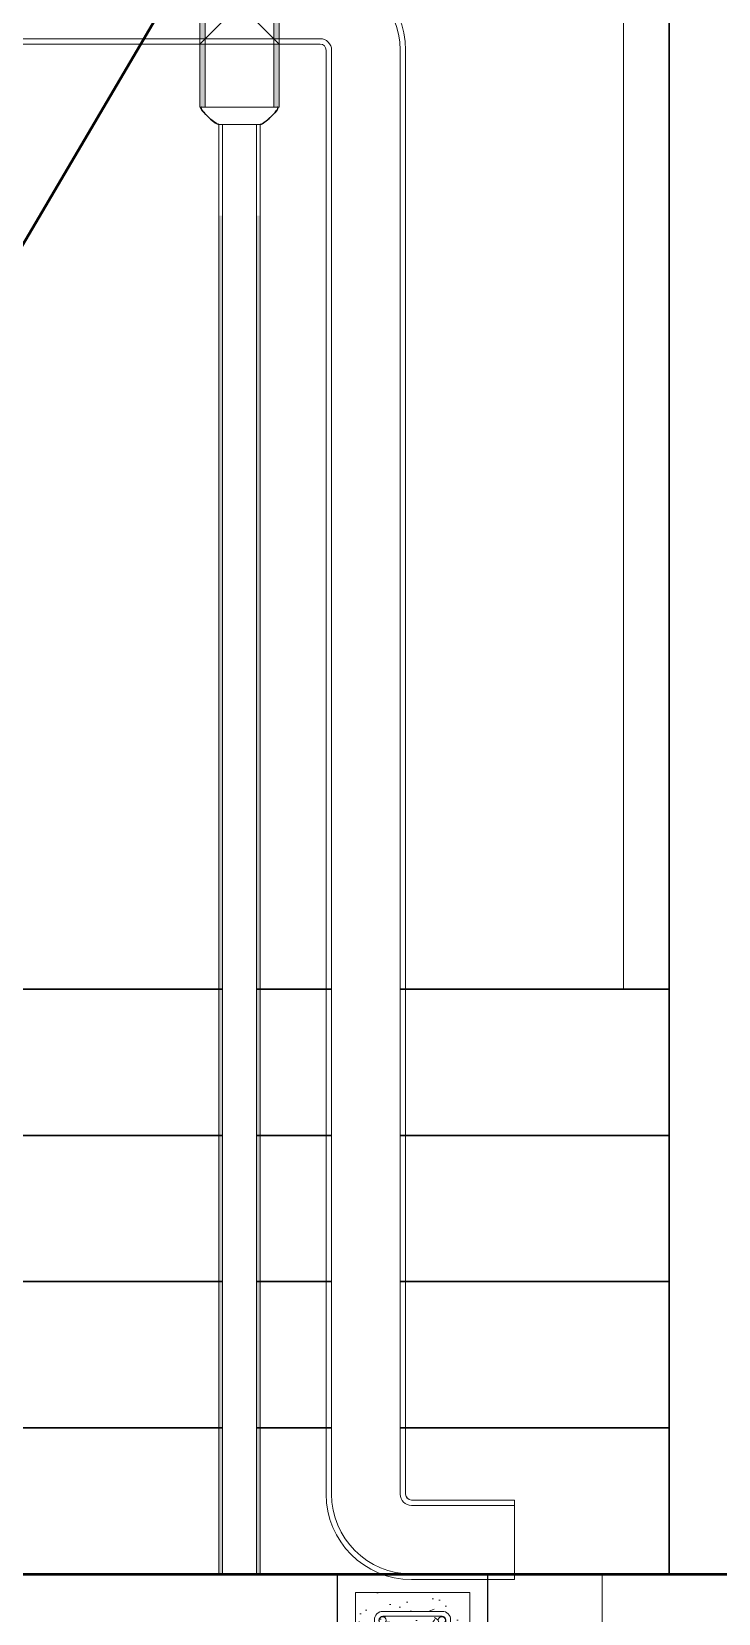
# Model space of a CAD drawing. Header units: millimetres. Extents: x 1147.5 to 1224.1, y 2097.1 to 2139.6.
# Drawn here: x 1152.661 to 1153.413, y 2120.395 to 2122.126 of the extents above; entities that cross this region are included whole.
import ezdxf

# ---------------------------------------------------------------- set-up
doc = ezdxf.new("R2010")
doc.units = ezdxf.units.MM
doc.linetypes.add('HIDDEN2', pattern=[0.1875, 0.125, -0.0625])
for name, color, linetype, lineweight in [('1 MUEBLES FIJOS', 1, 'Continuous', 30), ('1 PAREDES', 7, 'Continuous', 50), ('1 proyecciones', 8, 'HIDDEN2', 5), ('DETALLES ESTRUCTURALES', 7, 'Continuous', 13), ('PVC1.5_BackgroundLines', 1, 'Continuous', 13), ('PVC1.5_IntersectionBoundary', 1, 'Continuous', 13), ('PVC1.5_IntersectionFill', 1, 'Continuous', 13), ('PVC3_BackgroundLines', 1, 'Continuous', 13), ('PVC3_IntersectionBoundary', 1, 'Continuous', 13), ('PVC3_IntersectionFill', 1, 'Continuous', 13), ('pyv', 3, 'Continuous', 18)]:
    doc.layers.add(name, color=color, linetype=linetype, lineweight=lineweight)
doc.layers.add('Reductores_BackgroundLines', color=3, linetype='Continuous')
doc.layers.add('Reductores_IntersectionBoundary', color=3, linetype='Continuous')

# ---------------------------------------------------------------- blocks, each defined once
blk = doc.blocks.new('S12.5x15')
at = {"layer": 'DETALLES ESTRUCTURALES', "ltscale": 3.5}
h = blk.add_hatch(dxfattribs=at)
h.set_pattern_fill('AR-CONC', color=256, scale=0.000291667, style=0)
h.set_pattern_definition([(50, (-361.59961, -704.937617), (0.053137195, -0.0046489), [0.00555625, -0.06111875]), (355, (-361.59961, -704.937617), (-0.0102791576, 0.055724854), [0.004445, -0.048895]), (100.451, (-361.59518, -704.938004), (0.0428582296, 0.0510757006), [0.0047220833, -0.0519429166]), (46.1842, (-361.59961, -704.9228), (0.07906472, -0.0122623456), [0.008334375, -0.091678125]), (96.6356, (-361.59302, -704.92382), (0.069242902, 0.072165787), [0.007083125, -0.077914375]), (351.184, (-361.59961, -704.9228), (0.06924301, 0.072165659), [0.0066675, -0.0733425]), (21, (-361.5922, -704.926504), (0.0442210066, -0.029827443), [0.00555625, -0.06111875]), (326, (-361.5922, -704.926504), (0.0180255916, 0.05372149), [0.004445, -0.048895]), (71.4514, (-361.588515, -704.92899), (0.0622464764, 0.0238941668), [0.0047220833, -0.0519429166]), (37.5, (-361.599608, -704.937617), (0.0009008426, 0.02466188633), [0, -0.0483023333, 0, -0.0496358333, 0, -0.0490802083]), (7.5, (-361.599608, -704.937617), (0.0194890682, 0.0292193343), [0, -0.0282998333, 0, -0.0471910833, 0, -0.0187060417]), (327.5, (-361.616129, -704.937617), (0.0395472569, -0.00167088366), [0, -0.0185208333, 0, -0.057785, 0, -0.07667625]), (317.5, (-361.623537, -704.937617), (0.0432043446, 0.0074160599), [0, -0.0240770833, 0, -0.0383751667, 0, -0.05445125])])
h.paths.add_polyline_path([(-0.0125, 0.1625), (-0.1375, 0.1625), (-0.1375, 0.0125), (-0.0125, 0.0125)])
edge = h.paths.add_edge_path(flags=16)
edge.add_arc((-0.0426, 0.1324), 0.00926, 0, 90, ccw=False)
edge.add_line((-0.0333, 0.1324), (-0.0333, 0.0426))
edge.add_arc((-0.0426, 0.0426), 0.00926, 270, 360, ccw=False)
edge.add_line((-0.0426, 0.0333), (-0.1074, 0.0333))
edge.add_arc((-0.1074, 0.0426), 0.00926, 180, 270, ccw=False)
edge.add_line((-0.1167, 0.0426), (-0.1167, 0.1324))
edge.add_arc((-0.1074, 0.1324), 0.00926, 90, 180, ccw=False)
edge.add_line((-0.1074, 0.1417), (-0.0426, 0.1417))
edge = h.paths.add_edge_path(flags=0)
edge.add_arc((-0.043, 0.1319), 0.00397, 0, 360)
edge = h.paths.add_edge_path(flags=0)
edge.add_arc((-0.1078, 0.1319), 0.00397, 0, 360)
edge = h.paths.add_edge_path(flags=0)
edge.add_arc((-0.1074, 0.0426), 0.00397, 0, 360)
edge = h.paths.add_edge_path(flags=16)
edge.add_arc((-0.0426, 0.0426), 0.00397, 0, 360)
edge = h.paths.add_edge_path(flags=0)
edge.add_arc((-0.1074, 0.0426), 0.00397, 0, 360)
edge = h.paths.add_edge_path(flags=16)
edge.add_arc((-0.0426, 0.1319), 0.00398, -180.0226, 7.2672, ccw=False)
edge.add_arc((-0.0388, 0.129), 0.00828, 159.5769, 477.2374)
edge.add_line((-0.0426, 0.1364), (-0.1074, 0.1364))
edge.add_arc((-0.0561, 0.1286), 0.0518, 171.4235, 204.1786)
edge.add_arc((-0.1074, 0.1074), 0.00397, -180, 0, ccw=False)
edge.add_line((-0.1114, 0.1074), (-0.1114, 0.0517))
edge.add_line((-0.1114, 0.0517), (-0.0963, 0.0668))
edge.add_line((-0.0963, 0.0668), (-0.0925, 0.0631))
edge.add_line((-0.0925, 0.0631), (-0.1102, 0.0454))
edge.add_arc((-0.1074, 0.0426), 0.00397, 0, 135, ccw=False)
edge.add_arc((-0.1074, 0.0426), 0.00397, -45, 0, ccw=False)
edge.add_line((-0.1046, 0.0398), (-0.0869, 0.0575))
edge.add_line((-0.0869, 0.0575), (-0.0832, 0.0537))
edge.add_line((-0.0832, 0.0537), (-0.0983, 0.0386))
edge.add_line((-0.0983, 0.0386), (-0.0426, 0.0386))
edge.add_arc((-0.0426, 0.0426), 0.00397, 180, 270, ccw=False)
edge.add_arc((-0.0426, 0.0426), 0.00397, 0, 180, ccw=False)
edge.add_line((-0.0386, 0.0426), (-0.0386, 0.1324))
blk.add_lwpolyline([(-0.1575, -0.0075), (0.0075, -0.0075), (0.0075, 0.1825), (-0.1575, 0.1825)], close=True)
at = {"layer": 'DETALLES ESTRUCTURALES'}
blk.add_lwpolyline([(-0.1375, 0.0125), (-0.0125, 0.0125), (-0.0125, 0.1625), (-0.1375, 0.1625)], close=True, dxfattribs=at)
for points in [[(-0.0983, 0.0386), (-0.0426, 0.0386, 0.414214), (-0.0386, 0.0426), (-0.0386, 0.1324, 0.414214), (-0.0426, 0.1364), (-0.1074, 0.1364, 0.414214), (-0.1114, 0.1324), (-0.1114, 0.0426, 0.668179), (-0.1046, 0.0398), (-0.0869, 0.0575), (-0.0832, 0.0537), (-0.1009, 0.036, -0.668179), (-0.1167, 0.0426), (-0.1167, 0.1324, -0.414214), (-0.1074, 0.1417), (-0.0426, 0.1417, -0.414214), (-0.0333, 0.1324), (-0.0333, 0.0426, -0.414214), (-0.0426, 0.0333), (-0.1074, 0.0333)], [(-0.1114, 0.0426, -0.198912), (-0.1102, 0.0454), (-0.0925, 0.0631), (-0.0963, 0.0668), (-0.1114, 0.0517)]]:
    blk.add_lwpolyline(points, format="xyb", dxfattribs=at)
for centre in [(-0.1078, 0.1319), (-0.043, 0.1319), (-0.1078, 0.0421), (-0.043, 0.0421)]:
    blk.add_circle(centre, 0.00397, dxfattribs=at)

msp = doc.modelspace()

# ---------------------------------------------------------------- hatches: boundary and pattern name
at = {"layer": 'PVC1.5_IntersectionFill', "linetype": 'Continuous', "extrusion": (0, 0, -1)}
h = msp.add_hatch(color=8, dxfattribs=at)
h.paths.add_polyline_path([(-1152.8662, 2120.438), (-1152.8662, 2121.9242), (-1152.8702, 2121.9242), (-1152.8702, 2120.438)])
h.paths.add_polyline_path([(-1152.9115, 2121.9242), (-1152.9115, 2120.438), (-1152.9075, 2120.438), (-1152.9075, 2121.9242)])
at = {"layer": 'PVC3_IntersectionFill', "linetype": 'Continuous', "extrusion": (0, 0, -1)}
h = msp.add_hatch(color=8, dxfattribs=at)
h.paths.add_polyline_path([(-1152.9323, 2122.043), (-1152.9263, 2122.043), (-1152.9263, 2122.112), (-1152.9323, 2122.112)])
h.paths.add_polyline_path([(-1152.8454, 2122.1555), (-1152.8514, 2122.1555), (-1152.8514, 2122.118), (-1152.8454, 2122.118)])
h.paths.add_polyline_path([(-1152.8514, 2122.043), (-1152.8454, 2122.043), (-1152.8454, 2122.112), (-1152.8514, 2122.112)])
h.paths.add_polyline_path([(-1152.9323, 2122.118), (-1152.9263, 2122.118), (-1152.9263, 2122.1555), (-1152.9323, 2122.1555)])

# ---------------------------------------------------------------- linework, layer by layer
at = {"layer": '1 MUEBLES FIJOS'}
for p, q in [((1153.359, 2123.0027), (1153.359, 2120.438)), ((1152.2254, 2121.078), (1152.8702, 2121.078)), ((1152.9075, 2121.078), (1152.9897, 2121.078)), ((1153.0646, 2121.078), (1153.359, 2121.078)), ((1152.359, 2120.918), (1152.8702, 2120.918)), ((1152.9075, 2120.918), (1152.9897, 2120.918)), ((1153.0646, 2120.918), (1153.359, 2120.918)), ((1152.359, 2120.758), (1152.8702, 2120.758)), ((1152.9075, 2120.758), (1152.9897, 2120.758)), ((1153.0646, 2120.758), (1153.359, 2120.758)), ((1152.359, 2120.598), (1152.8702, 2120.598)), ((1152.9075, 2120.598), (1152.9897, 2120.598)), ((1153.0646, 2120.598), (1153.359, 2120.598))]:
    msp.add_line(p, q, dxfattribs=at)
at = {"layer": '1 PAREDES'}
msp.add_line((1149.689, 2120.438), (1153.8607, 2120.438), dxfattribs=at)
msp.add_lwpolyline([(1152.9193, 2122.3475), (1152.2254, 2121.168)], dxfattribs=at)
at = {"layer": '1 proyecciones'}
msp.add_line((1153.2856, 2120.438), (1153.2856, 2120.278), dxfattribs=at)
at = {"layer": 'PVC1.5_BackgroundLines', "linetype": 'Continuous', "extrusion": (0, 1, 0)}
for p, q in [((1152.8662, 2122.0242), (1152.8661, 2122.0242)), ((1152.8661, 2120.438), (1152.8661, 2122.0242)), ((1152.8702, 2122.0242), (1152.8662, 2122.0242)), ((1152.8662, 2122.0242), (1152.8662, 2120.438)), ((1152.9075, 2122.0242), (1152.8702, 2122.0242)), ((1152.8702, 2120.438), (1152.8702, 2122.0242)), ((1152.9075, 2122.0242), (1152.9075, 2120.438)), ((1152.9115, 2122.0242), (1152.9075, 2122.0242)), ((1152.9116, 2122.0242), (1152.9115, 2122.0242)), ((1152.9115, 2120.438), (1152.9115, 2122.0242)), ((1152.9116, 2120.438), (1152.9116, 2122.0242)), ((1152.8662, 2120.438), (1152.8661, 2120.438)), ((1152.8662, 2120.438), (1152.8702, 2120.438)), ((1152.9075, 2120.438), (1152.8702, 2120.438)), ((1152.9075, 2120.438), (1152.9115, 2120.438)), ((1152.9116, 2120.438), (1152.9115, 2120.438))]:
    msp.add_line(p, q, dxfattribs=at)
at = {"layer": 'PVC1.5_IntersectionBoundary', "linetype": 'Continuous', "extrusion": (0, 0, -1)}
for p, q in [((1152.8662, 2122.0242), (1152.8662, 2120.438)), ((1152.8702, 2122.0242), (1152.8662, 2122.0242)), ((1152.8702, 2120.438), (1152.8702, 2122.0242)), ((1152.9115, 2122.0242), (1152.9075, 2122.0242)), ((1152.9075, 2122.0242), (1152.9075, 2120.438)), ((1152.9115, 2120.438), (1152.9115, 2122.0242)), ((1152.8662, 2120.438), (1152.8702, 2120.438)), ((1152.9075, 2120.438), (1152.9115, 2120.438))]:
    msp.add_line(p, q, dxfattribs=at)
at = {"layer": 'PVC3_BackgroundLines', "linetype": 'Continuous', "extrusion": (0, 1, 0)}
for p, q in [((1152.8453, 2122.118), (1152.8453, 2122.1555)), ((1152.8454, 2122.1555), (1152.8454, 2122.118)), ((1152.8888, 2122.1555), (1152.8514, 2122.118)), ((1152.8514, 2122.118), (1152.8514, 2122.1555)), ((1152.9263, 2122.118), (1152.8888, 2122.1555)), ((1152.9263, 2122.1555), (1152.9263, 2122.118)), ((1152.9323, 2122.118), (1152.9323, 2122.1555)), ((1152.9323, 2122.118), (1152.9323, 2122.1555)), ((1152.8454, 2122.118), (1151.7174, 2122.118)), ((1151.7174, 2122.112), (1152.8454, 2122.112)), ((1151.7174, 2122.112), (1152.7553, 2122.112)), ((1152.77, 2122.112), (1152.8453, 2122.112)), ((1152.8453, 2122.112), (1152.8454, 2122.112)), ((1152.8453, 2122.043), (1152.8453, 2122.112)), ((1152.8513, 2122.118), (1152.8454, 2122.112)), ((1152.8454, 2122.112), (1152.8454, 2122.118)), ((1152.8454, 2122.118), (1152.8514, 2122.118)), ((1152.8454, 2122.118), (1152.8513, 2122.118)), ((1152.8454, 2122.112), (1152.8454, 2122.043)), ((1152.8514, 2122.112), (1152.8454, 2122.112)), ((1152.8513, 2122.118), (1152.8514, 2122.118)), ((1152.8513, 2122.112), (1152.8513, 2122.118)), ((1152.9263, 2122.118), (1152.8514, 2122.118)), ((1152.8514, 2122.118), (1152.8514, 2122.112)), ((1152.8514, 2122.112), (1152.9263, 2122.112)), ((1152.8514, 2122.043), (1152.8514, 2122.112)), ((1152.8514, 2122.112), (1152.9263, 2122.112)), ((1152.9263, 2122.118), (1152.9263, 2122.118)), ((1152.9323, 2122.112), (1152.9263, 2122.118)), ((1152.9263, 2122.112), (1152.9263, 2122.118)), ((1152.9263, 2122.118), (1152.9323, 2122.118)), ((1152.9263, 2122.112), (1152.9263, 2122.118)), ((1152.9263, 2122.118), (1152.9323, 2122.118)), ((1152.9263, 2122.112), (1152.9263, 2122.043)), ((1152.9323, 2122.112), (1152.9263, 2122.112)), ((1152.9323, 2122.118), (1152.9323, 2122.112)), ((1152.9771, 2122.118), (1152.9323, 2122.118)), ((1152.9323, 2122.112), (1152.9323, 2122.112)), ((1152.9323, 2122.112), (1152.9771, 2122.112)), ((1152.9323, 2122.043), (1152.9323, 2122.112)), ((1152.9323, 2122.112), (1152.9771, 2122.112)), ((1152.9323, 2122.043), (1152.9323, 2122.112)), ((1152.9836, 2122.1055), (1152.9836, 2120.5255)), ((1152.9837, 2122.1055), (1152.9837, 2120.5255)), ((1152.9897, 2120.5255), (1152.9897, 2122.1055)), ((1153.0646, 2122.1055), (1153.0646, 2120.5255)), ((1153.0706, 2120.5255), (1153.0706, 2122.1055)), ((1153.0706, 2122.1055), (1153.0706, 2120.5255)), ((1152.8454, 2122.043), (1152.8453, 2122.043)), ((1152.8454, 2122.043), (1152.8514, 2122.043)), ((1152.9263, 2122.043), (1152.8514, 2122.043)), ((1152.9263, 2122.043), (1152.9323, 2122.043)), ((1152.9323, 2122.043), (1152.9323, 2122.043)), ((1153.1896, 2120.519), (1153.0771, 2120.519)), ((1153.0771, 2120.519), (1153.1896, 2120.519)), ((1153.1896, 2120.519), (1153.1896, 2120.519)), ((1153.1896, 2120.513), (1153.1896, 2120.519)), ((1153.0771, 2120.513), (1153.1896, 2120.513)), ((1153.1896, 2120.438), (1153.1896, 2120.513)), ((1153.1896, 2120.438), (1153.0771, 2120.438)), ((1153.0771, 2120.432), (1153.1896, 2120.432)), ((1153.0771, 2120.432), (1153.1896, 2120.432)), ((1153.1896, 2120.432), (1153.1896, 2120.438)), ((1153.1896, 2120.432), (1153.1896, 2120.432))]:
    msp.add_line(p, q, dxfattribs=at)
at = {"layer": 'PVC3_BackgroundLines', "linetype": 'Continuous'}
for centre, radius, start, end in [((1152.9771, 2122.1055), 0.0935, 0, 90), ((1152.9771, 2122.1055), 0.0935, 0, 90), ((1152.9771, 2122.1055), 0.0875, 0, 90), ((1152.9771, 2122.1055), 0.0125, 0, 90), ((1152.9771, 2122.1055), 0.00654, 0, 90), ((1152.9771, 2122.1055), 0.0065, 0, 90), ((1153.0771, 2120.5255), 0.0935, 180, 270), ((1153.0771, 2120.5255), 0.0935, 180, 270), ((1153.0771, 2120.5255), 0.0875, 180, 270), ((1153.0771, 2120.5255), 0.0125, 180, 270), ((1153.0771, 2120.5255), 0.00654, 180, 270), ((1153.0771, 2120.5255), 0.0065, 180, 270)]:
    msp.add_arc(centre, radius, start, end, dxfattribs=at)
at = {"layer": 'PVC3_IntersectionBoundary', "linetype": 'Continuous', "extrusion": (0, 0, -1)}
for p, q in [((1152.8454, 2122.1555), (1152.8454, 2122.118)), ((1152.8514, 2122.118), (1152.8514, 2122.1555)), ((1152.9263, 2122.1555), (1152.9263, 2122.118)), ((1152.9323, 2122.118), (1152.9323, 2122.1555)), ((1152.8454, 2122.118), (1151.7174, 2122.118)), ((1151.7174, 2122.112), (1152.8454, 2122.112)), ((1152.8454, 2122.118), (1152.8514, 2122.118)), ((1152.8454, 2122.112), (1152.8454, 2122.118)), ((1152.8454, 2122.112), (1152.8454, 2122.043)), ((1152.8514, 2122.112), (1152.8454, 2122.112)), ((1152.8514, 2122.118), (1152.8514, 2122.112)), ((1152.9263, 2122.118), (1152.8514, 2122.118)), ((1152.8514, 2122.043), (1152.8514, 2122.112)), ((1152.8514, 2122.112), (1152.9263, 2122.112)), ((1152.9263, 2122.118), (1152.9323, 2122.118)), ((1152.9263, 2122.112), (1152.9263, 2122.118)), ((1152.9263, 2122.112), (1152.9263, 2122.043)), ((1152.9323, 2122.112), (1152.9263, 2122.112)), ((1152.9323, 2122.118), (1152.9323, 2122.112)), ((1152.9771, 2122.118), (1152.9323, 2122.118)), ((1152.9323, 2122.043), (1152.9323, 2122.112)), ((1152.9323, 2122.112), (1152.9771, 2122.112)), ((1152.9837, 2122.1055), (1152.9837, 2120.5255)), ((1152.9897, 2120.5255), (1152.9897, 2122.1055)), ((1153.0646, 2122.1055), (1153.0646, 2120.5255)), ((1153.0706, 2120.5255), (1153.0706, 2122.1055)), ((1152.8454, 2122.043), (1152.8514, 2122.043)), ((1152.9263, 2122.043), (1152.9323, 2122.043)), ((1153.1896, 2120.519), (1153.0771, 2120.519)), ((1153.1896, 2120.513), (1153.1896, 2120.519)), ((1153.0771, 2120.513), (1153.1896, 2120.513)), ((1153.1896, 2120.438), (1153.0771, 2120.438)), ((1153.0771, 2120.432), (1153.1896, 2120.432)), ((1153.1896, 2120.432), (1153.1896, 2120.438))]:
    msp.add_line(p, q, dxfattribs=at)
for centre, radius, start, end in [((-1152.9771, 2122.1055), 0.0935, 90, 180), ((-1152.9771, 2122.1055), 0.0875, 90, 180), ((-1152.9771, 2122.1055), 0.0125, 90, 180), ((-1152.9771, 2122.1055), 0.00654, 90, 180), ((-1153.0771, 2120.5255), 0.0935, 270, 0), ((-1153.0771, 2120.5255), 0.0875, 270, 0), ((-1153.0771, 2120.5255), 0.0125, 270, 0), ((-1153.0771, 2120.5255), 0.00654, 270, 0)]:
    msp.add_arc(centre, radius, start, end, dxfattribs=at)
at = {"layer": 'pyv'}
msp.add_lwpolyline([(1153.309, 2123.0027), (1153.309, 2121.078)], dxfattribs=at)
at = {"layer": 'Reductores_BackgroundLines', "linetype": 'Continuous', "extrusion": (0, 1, 0)}
for p, q in [((1152.8662, 2122.0242), (1152.8661, 2122.0242)), ((1152.9116, 2122.0242), (1152.9115, 2122.0242))]:
    msp.add_line(p, q, dxfattribs=at)
at = {"layer": 'Reductores_BackgroundLines', "linetype": 'Continuous'}
for points, knots in [([(1152.8474, 2122.043), (1152.8473, 2122.043), (1152.8472, 2122.043), (1152.8471, 2122.043), (1152.847, 2122.0429), (1152.8469, 2122.0429), (1152.8468, 2122.0428), (1152.8468, 2122.0427), (1152.8467, 2122.0427), (1152.8467, 2122.0425), (1152.8467, 2122.0424), (1152.8467, 2122.0421), (1152.8468, 2122.0419), (1152.8472, 2122.0408), (1152.8482, 2122.0395), (1152.8509, 2122.0361), (1152.854, 2122.0329), (1152.8595, 2122.028), (1152.8618, 2122.0262), (1152.8642, 2122.0249), (1152.8649, 2122.0245), (1152.8657, 2122.0243), (1152.8659, 2122.0242), (1152.8662, 2122.0242)], [-0.01966189, -0.01966189, -0.01966189, -0.01966189, -0.01946563, -0.01946563, -0.01929272, -0.01929272, -0.01915256, -0.01915256, -0.01899751, -0.01899751, -0.01876146, -0.01876146, -0.01830782, -0.01830782, -0.01577559, -0.01577559, -0.00821964, -0.00821964, -0.00250393, -0.00250393, -0.00069382, -0.00069382, 0, 0, 0, 0]), ([(1152.8661, 2122.0242), (1152.866, 2122.0242), (1152.8659, 2122.0243), (1152.8656, 2122.0243), (1152.8655, 2122.0243), (1152.8652, 2122.0244), (1152.865, 2122.0245), (1152.8644, 2122.0247), (1152.864, 2122.025), (1152.8629, 2122.0256), (1152.8622, 2122.0261), (1152.8601, 2122.0275), (1152.8589, 2122.0286), (1152.855, 2122.032), (1152.8524, 2122.0345), (1152.8493, 2122.038), (1152.8485, 2122.039), (1152.8475, 2122.0404), (1152.8473, 2122.0408), (1152.8469, 2122.0415), (1152.8468, 2122.0417), (1152.8467, 2122.042), (1152.8467, 2122.0421), (1152.8467, 2122.0423), (1152.8467, 2122.0424), (1152.8467, 2122.0425), (1152.8467, 2122.0426), (1152.8467, 2122.0427), (1152.8467, 2122.0427), (1152.8468, 2122.0428), (1152.8468, 2122.0428), (1152.8469, 2122.0429), (1152.8469, 2122.0429), (1152.847, 2122.043), (1152.8471, 2122.043), (1152.8472, 2122.043), (1152.8473, 2122.043), (1152.8473, 2122.043)], [0, 0, 0, 0, 0.00034642, 0.00034642, 0.00068739, 0.00068739, 0.00135443, 0.00135443, 0.00265468, 0.00265468, 0.0051959, 0.0051959, 0.01018235, 0.01018235, 0.02073069, 0.02073069, 0.02442536, 0.02442536, 0.02589869, 0.02589869, 0.02658154, 0.02658154, 0.02694634, 0.02694634, 0.02717003, 0.02717003, 0.02732831, 0.02732831, 0.02746649, 0.02746649, 0.0276338, 0.0276338, 0.02775567, 0.02775567, 0.0279568, 0.0279568, 0.02813791, 0.02813791, 0.02813791, 0.02813791]), ([(1152.9115, 2122.0242), (1152.9118, 2122.0242), (1152.9121, 2122.0243), (1152.9128, 2122.0245), (1152.9132, 2122.0247), (1152.9145, 2122.0254), (1152.9155, 2122.0261), (1152.9185, 2122.0283), (1152.9209, 2122.0304), (1152.9253, 2122.0346), (1152.9276, 2122.037), (1152.9296, 2122.0397), (1152.9303, 2122.0406), (1152.9308, 2122.0417), (1152.9309, 2122.0419), (1152.931, 2122.0423), (1152.931, 2122.0424), (1152.931, 2122.0426), (1152.9309, 2122.0426), (1152.9309, 2122.0428), (1152.9309, 2122.0428), (1152.9308, 2122.0429), (1152.9307, 2122.0429), (1152.9305, 2122.043), (1152.9304, 2122.043), (1152.9303, 2122.043)], [-0.02226385, -0.02226385, -0.02226385, -0.02226385, -0.02156126, -0.02156126, -0.02066144, -0.02066144, -0.01828406, -0.01828406, -0.0121149, -0.0121149, -0.00464926, -0.00464926, -0.00199021, -0.00199021, -0.00123078, -0.00123078, -0.00090803, -0.00090803, -0.00071252, -0.00071252, -0.00054022, -0.00054022, -0.00033598, -0.00033598, 0, 0, 0, 0])]:
    msp.add_open_spline(points, degree=3, knots=knots, dxfattribs=at)
msp.add_open_spline([(1152.9303, 2122.043), (1152.9348, 2122.043), (1152.916, 2122.0242), (1152.9116, 2122.0242)], degree=3, dxfattribs=at)
at = {"layer": 'Reductores_IntersectionBoundary', "linetype": 'Continuous'}
for points, knots in [([(1152.8474, 2122.043), (1152.8473, 2122.043), (1152.8472, 2122.043), (1152.8471, 2122.043), (1152.847, 2122.0429), (1152.8469, 2122.0429), (1152.8468, 2122.0428), (1152.8468, 2122.0427), (1152.8467, 2122.0427), (1152.8467, 2122.0425), (1152.8467, 2122.0424), (1152.8467, 2122.0421), (1152.8468, 2122.0419), (1152.8472, 2122.0408), (1152.8482, 2122.0395), (1152.8509, 2122.0361), (1152.854, 2122.0329), (1152.8595, 2122.028), (1152.8618, 2122.0262), (1152.8642, 2122.0249), (1152.8649, 2122.0245), (1152.8657, 2122.0243), (1152.8659, 2122.0242), (1152.8662, 2122.0242)], [-0.01966189, -0.01966189, -0.01966189, -0.01966189, -0.01946563, -0.01946563, -0.01929272, -0.01929272, -0.01915256, -0.01915256, -0.01899751, -0.01899751, -0.01876146, -0.01876146, -0.01830782, -0.01830782, -0.01577559, -0.01577559, -0.00821964, -0.00821964, -0.00250393, -0.00250393, -0.00069382, -0.00069382, 0, 0, 0, 0]), ([(1152.9115, 2122.0242), (1152.9118, 2122.0242), (1152.9121, 2122.0243), (1152.9128, 2122.0245), (1152.9132, 2122.0247), (1152.9145, 2122.0254), (1152.9155, 2122.0261), (1152.9185, 2122.0283), (1152.9209, 2122.0304), (1152.9253, 2122.0346), (1152.9276, 2122.037), (1152.9296, 2122.0397), (1152.9303, 2122.0406), (1152.9308, 2122.0417), (1152.9309, 2122.0419), (1152.931, 2122.0423), (1152.931, 2122.0424), (1152.931, 2122.0426), (1152.9309, 2122.0426), (1152.9309, 2122.0428), (1152.9309, 2122.0428), (1152.9308, 2122.0429), (1152.9307, 2122.0429), (1152.9305, 2122.043), (1152.9304, 2122.043), (1152.9303, 2122.043)], [-0.02226385, -0.02226385, -0.02226385, -0.02226385, -0.02156126, -0.02156126, -0.02066144, -0.02066144, -0.01828406, -0.01828406, -0.0121149, -0.0121149, -0.00464926, -0.00464926, -0.00199021, -0.00199021, -0.00123078, -0.00123078, -0.00090803, -0.00090803, -0.00071252, -0.00071252, -0.00054022, -0.00054022, -0.00033598, -0.00033598, 0, 0, 0, 0])]:
    msp.add_open_spline(points, degree=3, knots=knots, dxfattribs=at)

# ---------------------------------------------------------------- block references
msp.add_blockref('S12.5x15', (1153.1532, 2120.2555))

doc.saveas('drawing.dxf')
